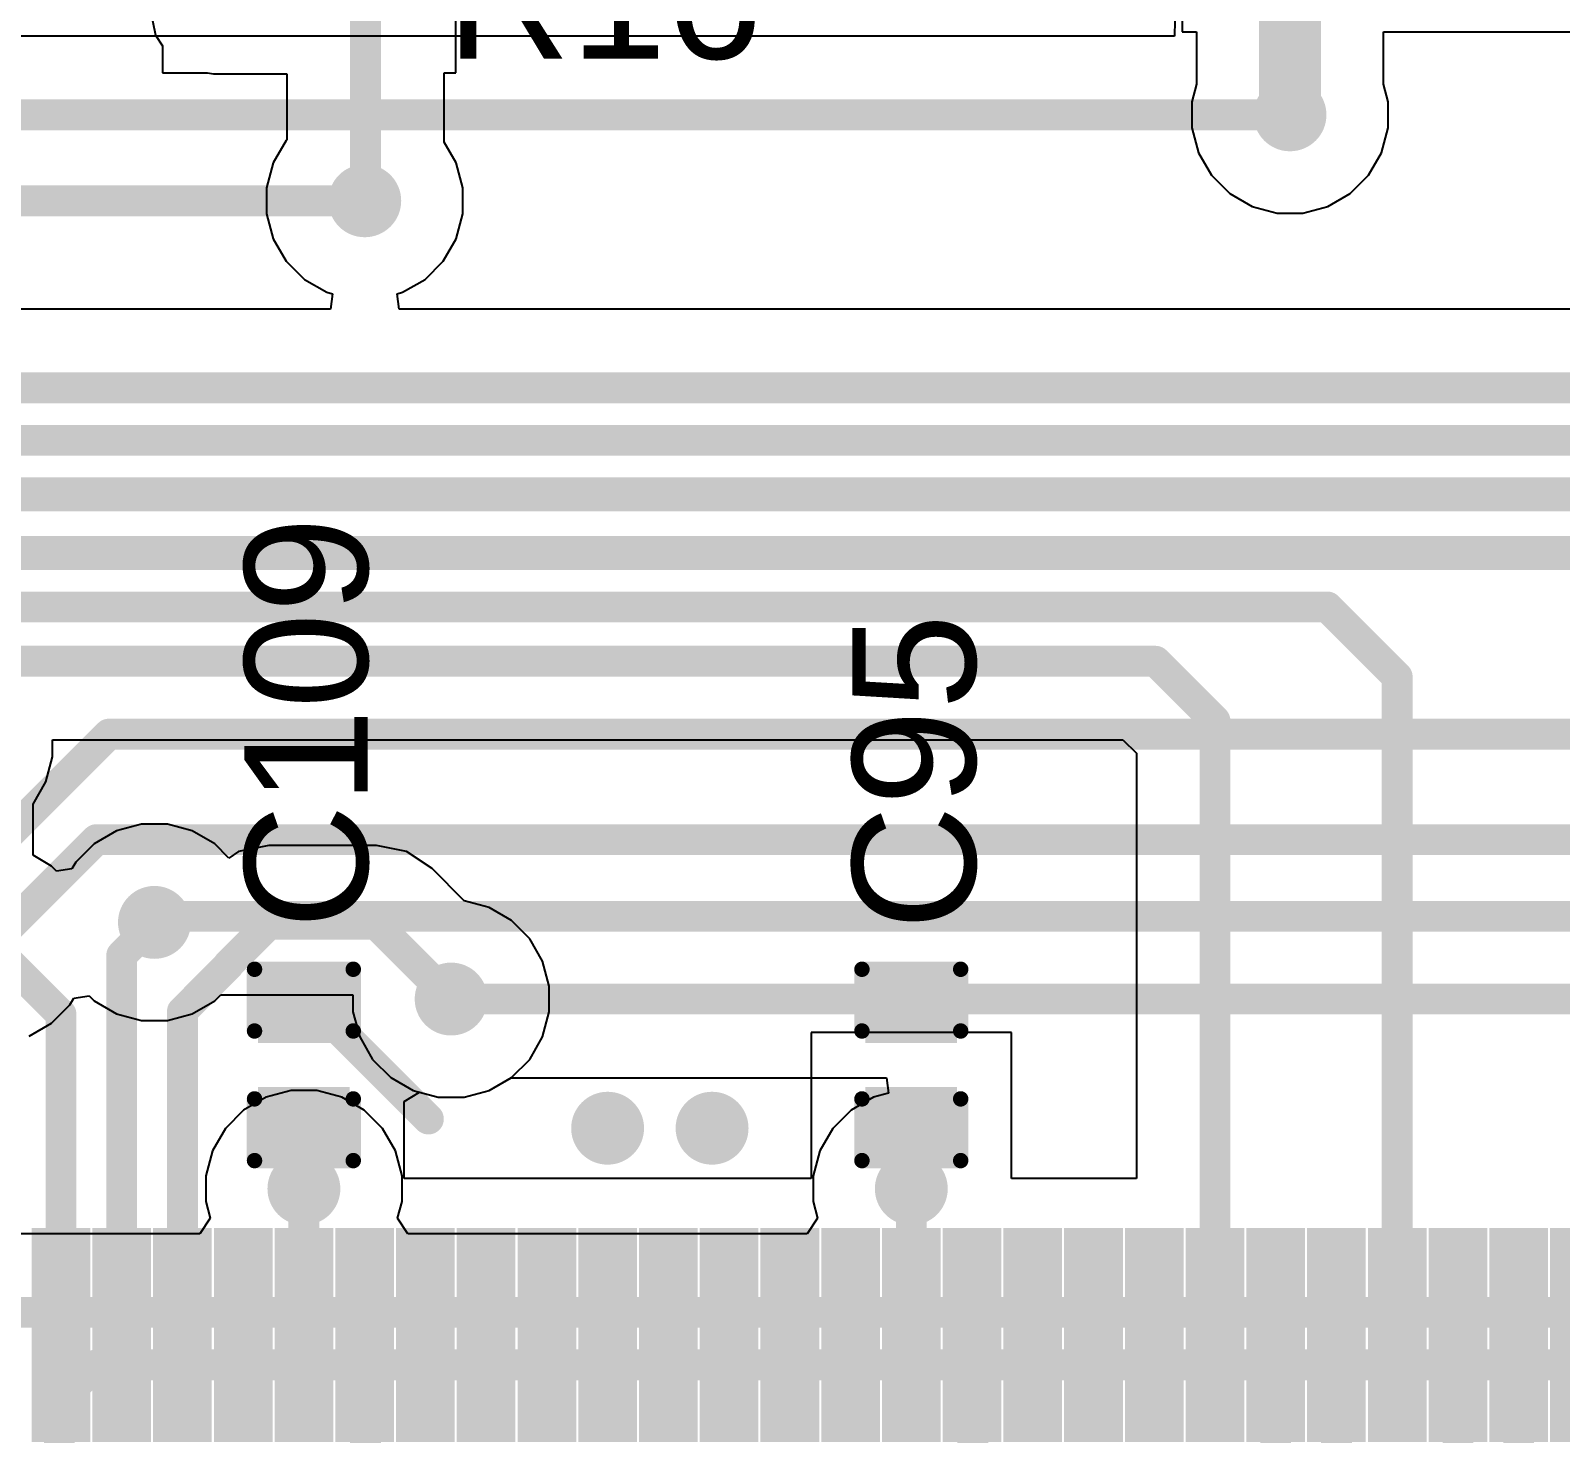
# Model space of a CAD drawing. Header units: millimetres. Extents: x 0 to 214, y 0 to 214.
# Drawn here: x 3.9457 to 4.4415, y 3.0846 to 3.5391 of the extents above; entities that cross this region are included whole.
import ezdxf

# ---------------------------------------------------------------- set-up
doc = ezdxf.new("R2010")
doc.units = ezdxf.units.MM
doc.header["$MEASUREMENT"] = 0
for name, color, linetype in [('BottomLayer', 5, 'Continuous'), ('BottomSolder', 6, 'Continuous'), ('TopLayer', 1, 'Continuous'), ('TopOverlay', 2, 'Continuous'), ('TopPaste', 8, 'Continuous'), ('TopSolder', 216, 'Continuous'), ('ViaHoleLayer', 16, 'Continuous')]:
    doc.layers.add(name, color=color, linetype=linetype)
doc.styles.add('Arial', font='', dxfattribs={"height": 0.2})
doc.styles.get('Arial').set_extended_font_data('Arial')

# ---------------------------------------------------------------- blocks, each defined once
blk = doc.blocks.new('C___0402_12')
at = {"layer": 'TopLayer'}
for points in [[(-0.0275, -0.0125), (-0.0275, 0.0125), (-0.0095, 0.0125), (-0.0095, -0.0125)], [(0.0095, -0.0125), (0.0095, 0.0125), (0.0275, 0.0125), (0.0275, -0.0125)]]:
    blk.add_hatch(color=1, dxfattribs=at).paths.add_polyline_path(points)
at = {"layer": 'TopPaste'}
for points in [[(-0.0275, -0.0125), (-0.0275, 0.0125), (-0.0095, 0.0125), (-0.0095, -0.0125)], [(0.0095, -0.0125), (0.0095, 0.0125), (0.0275, 0.0125), (0.0275, -0.0125)]]:
    blk.add_hatch(color=8, dxfattribs=at).paths.add_polyline_path(points)
at = {"layer": 'TopSolder'}
for points in [[(-0.02986, -0.01486), (-0.02986, 0.01486), (-0.00714, 0.01486), (-0.00714, -0.01486)], [(0.00714, -0.01486), (0.00714, 0.01486), (0.02986, 0.01486), (0.02986, -0.01486)]]:
    blk.add_hatch(color=216, dxfattribs=at).paths.add_polyline_path(points)
at = {"layer": 'TopOverlay', "const_width": 0.005}
for points in [[(-0.031, 0.016), (-0.031, -0.016)], [(-0.031, 0.016), (-0.011, 0.016)], [(0.011, 0.016), (0.031, 0.016)], [(0.031, 0.016), (0.031, -0.016)], [(-0.031, -0.016), (-0.011, -0.016)], [(0.011, -0.016), (0.031, -0.016)]]:
    blk.add_lwpolyline(points, dxfattribs=at)
at = {"layer": 'TopOverlay', "const_width": 0.0025}
for points in [[(-0.03225, 0.016, 1), (-0.02975, 0.016, 1)], [(-0.03225, 0.016, 1), (-0.02975, 0.016, 1)], [(-0.01225, 0.016, 1), (-0.00975, 0.016, 1)], [(0.00975, 0.016, 1), (0.01225, 0.016, 1)], [(0.02975, 0.016, 1), (0.03225, 0.016, 1)], [(0.02975, 0.016, 1), (0.03225, 0.016, 1)], [(-0.03225, -0.016, 1), (-0.02975, -0.016, 1)], [(-0.03225, -0.016, 1), (-0.02975, -0.016, 1)], [(-0.01225, -0.016, 1), (-0.00975, -0.016, 1)], [(0.00975, -0.016, 1), (0.01225, -0.016, 1)], [(0.02975, -0.016, 1), (0.03225, -0.016, 1)], [(0.02975, -0.016, 1), (0.03225, -0.016, 1)]]:
    blk.add_lwpolyline(points, format="xyb", close=True, dxfattribs=at)
blk = doc.blocks.new('C___0402_13')
at = {"layer": 'TopLayer'}
for points in [[(-0.0275, -0.0125), (-0.0275, 0.0125), (-0.0095, 0.0125), (-0.0095, -0.0125)], [(0.0095, -0.0125), (0.0095, 0.0125), (0.0275, 0.0125), (0.0275, -0.0125)]]:
    blk.add_hatch(color=1, dxfattribs=at).paths.add_polyline_path(points)
at = {"layer": 'TopPaste'}
for points in [[(-0.0275, -0.0125), (-0.0275, 0.0125), (-0.0095, 0.0125), (-0.0095, -0.0125)], [(0.0095, -0.0125), (0.0095, 0.0125), (0.0275, 0.0125), (0.0275, -0.0125)]]:
    blk.add_hatch(color=8, dxfattribs=at).paths.add_polyline_path(points)
at = {"layer": 'TopSolder'}
for points in [[(-0.02986, -0.01486), (-0.02986, 0.01486), (-0.00714, 0.01486), (-0.00714, -0.01486)], [(0.00714, -0.01486), (0.00714, 0.01486), (0.02986, 0.01486), (0.02986, -0.01486)]]:
    blk.add_hatch(color=216, dxfattribs=at).paths.add_polyline_path(points)
at = {"layer": 'TopOverlay', "const_width": 0.005}
for points in [[(-0.031, 0.016), (-0.031, -0.016)], [(-0.031, 0.016), (-0.011, 0.016)], [(0.011, 0.016), (0.031, 0.016)], [(0.031, 0.016), (0.031, -0.016)], [(-0.031, -0.016), (-0.011, -0.016)], [(0.011, -0.016), (0.031, -0.016)]]:
    blk.add_lwpolyline(points, dxfattribs=at)
at = {"layer": 'TopOverlay', "const_width": 0.0025}
for points in [[(-0.03225, 0.016, 1), (-0.02975, 0.016, 1)], [(-0.03225, 0.016, 1), (-0.02975, 0.016, 1)], [(-0.01225, 0.016, 1), (-0.00975, 0.016, 1)], [(0.00975, 0.016, 1), (0.01225, 0.016, 1)], [(0.02975, 0.016, 1), (0.03225, 0.016, 1)], [(0.02975, 0.016, 1), (0.03225, 0.016, 1)], [(-0.03225, -0.016, 1), (-0.02975, -0.016, 1)], [(-0.03225, -0.016, 1), (-0.02975, -0.016, 1)], [(-0.01225, -0.016, 1), (-0.00975, -0.016, 1)], [(0.00975, -0.016, 1), (0.01225, -0.016, 1)], [(0.02975, -0.016, 1), (0.03225, -0.016, 1)], [(0.02975, -0.016, 1), (0.03225, -0.016, 1)]]:
    blk.add_lwpolyline(points, format="xyb", close=True, dxfattribs=at)
blk = doc.blocks.new('LQFP_144_20_20__126')
at = {"layer": 'TopLayer'}
for points in [[(-0.17283, 0.38976), (-0.17283, 0.45118), (-0.16181, 0.45118), (-0.16181, 0.38976)], [(-0.15315, 0.38976), (-0.15315, 0.45118), (-0.14213, 0.45118), (-0.14213, 0.38976)], [(-0.13346, 0.38976), (-0.13346, 0.45118), (-0.12244, 0.45118), (-0.12244, 0.38976)], [(-0.11378, 0.38976), (-0.11378, 0.45118), (-0.10276, 0.45118), (-0.10276, 0.38976)], [(-0.09409, 0.38976), (-0.09409, 0.45118), (-0.08307, 0.45118), (-0.08307, 0.38976)], [(-0.07441, 0.38976), (-0.07441, 0.45118), (-0.06339, 0.45118), (-0.06339, 0.38976)], [(-0.05472, 0.38976), (-0.05472, 0.45118), (-0.0437, 0.45118), (-0.0437, 0.38976)], [(-0.03504, 0.38976), (-0.03504, 0.45118), (-0.02402, 0.45118), (-0.02402, 0.38976)], [(-0.01535, 0.38976), (-0.01535, 0.45118), (-0.00433, 0.45118), (-0.00433, 0.38976)], [(0.00433, 0.38976), (0.00433, 0.45118), (0.01535, 0.45118), (0.01535, 0.38976)], [(0.02402, 0.38976), (0.02402, 0.45118), (0.03504, 0.45118), (0.03504, 0.38976)], [(0.0437, 0.38976), (0.0437, 0.45118), (0.05472, 0.45118), (0.05472, 0.38976)], [(0.06339, 0.38976), (0.06339, 0.45118), (0.07441, 0.45118), (0.07441, 0.38976)], [(0.08307, 0.38976), (0.08307, 0.45118), (0.09409, 0.45118), (0.09409, 0.38976)], [(0.10276, 0.38976), (0.10276, 0.45118), (0.11378, 0.45118), (0.11378, 0.38976)], [(0.12244, 0.38976), (0.12244, 0.45118), (0.13346, 0.45118), (0.13346, 0.38976)], [(0.14213, 0.38976), (0.14213, 0.45118), (0.15315, 0.45118), (0.15315, 0.38976)], [(0.16181, 0.38976), (0.16181, 0.45118), (0.17283, 0.45118), (0.17283, 0.38976)], [(0.1815, 0.38976), (0.1815, 0.45118), (0.19252, 0.45118), (0.19252, 0.38976)], [(0.20118, 0.38976), (0.20118, 0.45118), (0.2122, 0.45118), (0.2122, 0.38976)], [(0.22087, 0.38976), (0.22087, 0.45118), (0.23189, 0.45118), (0.23189, 0.38976)], [(0.24055, 0.38976), (0.24055, 0.45118), (0.25157, 0.45118), (0.25157, 0.38976)], [(0.26024, 0.38976), (0.26024, 0.45118), (0.27126, 0.45118), (0.27126, 0.38976)], [(0.27992, 0.38976), (0.27992, 0.45118), (0.29094, 0.45118), (0.29094, 0.38976)], [(0.29961, 0.38976), (0.29961, 0.45118), (0.31063, 0.45118), (0.31063, 0.38976)]]:
    blk.add_hatch(color=1, dxfattribs=at).paths.add_polyline_path(points)
at = {"layer": 'TopPaste'}
for points in [[(-0.17283, 0.38976), (-0.17283, 0.45118), (-0.16181, 0.45118), (-0.16181, 0.38976)], [(-0.15315, 0.38976), (-0.15315, 0.45118), (-0.14213, 0.45118), (-0.14213, 0.38976)], [(-0.13346, 0.38976), (-0.13346, 0.45118), (-0.12244, 0.45118), (-0.12244, 0.38976)], [(-0.11378, 0.38976), (-0.11378, 0.45118), (-0.10276, 0.45118), (-0.10276, 0.38976)], [(-0.09409, 0.38976), (-0.09409, 0.45118), (-0.08307, 0.45118), (-0.08307, 0.38976)], [(-0.07441, 0.38976), (-0.07441, 0.45118), (-0.06339, 0.45118), (-0.06339, 0.38976)], [(-0.05472, 0.38976), (-0.05472, 0.45118), (-0.0437, 0.45118), (-0.0437, 0.38976)], [(-0.03504, 0.38976), (-0.03504, 0.45118), (-0.02402, 0.45118), (-0.02402, 0.38976)], [(-0.01535, 0.38976), (-0.01535, 0.45118), (-0.00433, 0.45118), (-0.00433, 0.38976)], [(0.00433, 0.38976), (0.00433, 0.45118), (0.01535, 0.45118), (0.01535, 0.38976)], [(0.02402, 0.38976), (0.02402, 0.45118), (0.03504, 0.45118), (0.03504, 0.38976)], [(0.0437, 0.38976), (0.0437, 0.45118), (0.05472, 0.45118), (0.05472, 0.38976)], [(0.06339, 0.38976), (0.06339, 0.45118), (0.07441, 0.45118), (0.07441, 0.38976)], [(0.08307, 0.38976), (0.08307, 0.45118), (0.09409, 0.45118), (0.09409, 0.38976)], [(0.10276, 0.38976), (0.10276, 0.45118), (0.11378, 0.45118), (0.11378, 0.38976)], [(0.12244, 0.38976), (0.12244, 0.45118), (0.13346, 0.45118), (0.13346, 0.38976)], [(0.14213, 0.38976), (0.14213, 0.45118), (0.15315, 0.45118), (0.15315, 0.38976)], [(0.16181, 0.38976), (0.16181, 0.45118), (0.17283, 0.45118), (0.17283, 0.38976)], [(0.1815, 0.38976), (0.1815, 0.45118), (0.19252, 0.45118), (0.19252, 0.38976)], [(0.20118, 0.38976), (0.20118, 0.45118), (0.2122, 0.45118), (0.2122, 0.38976)], [(0.22087, 0.38976), (0.22087, 0.45118), (0.23189, 0.45118), (0.23189, 0.38976)], [(0.24055, 0.38976), (0.24055, 0.45118), (0.25157, 0.45118), (0.25157, 0.38976)], [(0.26024, 0.38976), (0.26024, 0.45118), (0.27126, 0.45118), (0.27126, 0.38976)], [(0.27992, 0.38976), (0.27992, 0.45118), (0.29094, 0.45118), (0.29094, 0.38976)], [(0.29961, 0.38976), (0.29961, 0.45118), (0.31063, 0.45118), (0.31063, 0.38976)]]:
    blk.add_hatch(color=8, dxfattribs=at).paths.add_polyline_path(points)
at = {"layer": 'TopSolder'}
for points in [[(-0.17683, 0.38576), (-0.17683, 0.45518), (-0.15781, 0.45518), (-0.15781, 0.38576)], [(-0.15715, 0.38576), (-0.15715, 0.45518), (-0.13813, 0.45518), (-0.13813, 0.38576)], [(-0.13746, 0.38576), (-0.13746, 0.45518), (-0.11844, 0.45518), (-0.11844, 0.38576)], [(-0.11778, 0.38576), (-0.11778, 0.45518), (-0.09876, 0.45518), (-0.09876, 0.38576)], [(-0.09809, 0.38576), (-0.09809, 0.45518), (-0.07907, 0.45518), (-0.07907, 0.38576)], [(-0.07841, 0.38576), (-0.07841, 0.45518), (-0.05939, 0.45518), (-0.05939, 0.38576)], [(-0.05872, 0.38576), (-0.05872, 0.45518), (-0.0397, 0.45518), (-0.0397, 0.38576)], [(-0.03904, 0.38576), (-0.03904, 0.45518), (-0.02002, 0.45518), (-0.02002, 0.38576)], [(-0.01935, 0.38576), (-0.01935, 0.45518), (-0.00033, 0.45518), (-0.00033, 0.38576)], [(0.00033, 0.38576), (0.00033, 0.45518), (0.01935, 0.45518), (0.01935, 0.38576)], [(0.02002, 0.38576), (0.02002, 0.45518), (0.03904, 0.45518), (0.03904, 0.38576)], [(0.0397, 0.38576), (0.0397, 0.45518), (0.05872, 0.45518), (0.05872, 0.38576)], [(0.05939, 0.38576), (0.05939, 0.45518), (0.07841, 0.45518), (0.07841, 0.38576)], [(0.07907, 0.38576), (0.07907, 0.45518), (0.09809, 0.45518), (0.09809, 0.38576)], [(0.09876, 0.38576), (0.09876, 0.45518), (0.11778, 0.45518), (0.11778, 0.38576)], [(0.11844, 0.38576), (0.11844, 0.45518), (0.13746, 0.45518), (0.13746, 0.38576)], [(0.13813, 0.38576), (0.13813, 0.45518), (0.15715, 0.45518), (0.15715, 0.38576)], [(0.15781, 0.38576), (0.15781, 0.45518), (0.17683, 0.45518), (0.17683, 0.38576)], [(0.1775, 0.38576), (0.1775, 0.45518), (0.19652, 0.45518), (0.19652, 0.38576)], [(0.19718, 0.38576), (0.19718, 0.45518), (0.2162, 0.45518), (0.2162, 0.38576)], [(0.21687, 0.38576), (0.21687, 0.45518), (0.23589, 0.45518), (0.23589, 0.38576)], [(0.23655, 0.38576), (0.23655, 0.45518), (0.25557, 0.45518), (0.25557, 0.38576)], [(0.25624, 0.38576), (0.25624, 0.45518), (0.27526, 0.45518), (0.27526, 0.38576)], [(0.27592, 0.38576), (0.27592, 0.45518), (0.29494, 0.45518), (0.29494, 0.38576)], [(0.29561, 0.38576), (0.29561, 0.45518), (0.31463, 0.45518), (0.31463, 0.38576)], [(0.31529, 0.38576), (0.31529, 0.45518), (0.33431, 0.45518), (0.33431, 0.38576)]]:
    blk.add_hatch(color=216, dxfattribs=at).paths.add_polyline_path(points)

msp = doc.modelspace()

# ---------------------------------------------------------------- hatches: boundary and pattern name
at = {"layer": 'BottomLayer'}
h = msp.add_hatch(color=5, dxfattribs=at)
edge = h.paths.add_edge_path()
edge.add_arc((4.35387, 3.51185), 0.01181, 0, 360)
h = msp.add_hatch(color=5, dxfattribs=at)
edge = h.paths.add_edge_path()
edge.add_arc((4.054, 3.484), 0.01181, 0, 360)
h = msp.add_hatch(color=5, dxfattribs=at)
edge = h.paths.add_edge_path()
edge.add_arc((3.98584, 3.25019), 0.01181, 0, 360)
h = msp.add_hatch(color=5, dxfattribs=at)
edge = h.paths.add_edge_path()
edge.add_arc((4.082, 3.22535), 0.01181, 0, 360)
h = msp.add_hatch(color=5, dxfattribs=at)
edge = h.paths.add_edge_path()
edge.add_arc((4.13271, 3.1835), 0.01181, 0, 360)
h = msp.add_hatch(color=5, dxfattribs=at)
edge = h.paths.add_edge_path()
edge.add_arc((4.16657, 3.1835), 0.01181, 0, 360)
h = msp.add_hatch(color=5, dxfattribs=at)
edge = h.paths.add_edge_path()
edge.add_arc((4.03428, 3.16389), 0.01181, 0, 360)
h = msp.add_hatch(color=5, dxfattribs=at)
edge = h.paths.add_edge_path()
edge.add_arc((4.23114, 3.16389), 0.01181, 0, 360)
at = {"layer": 'BottomSolder'}
h = msp.add_hatch(color=6, dxfattribs=at)
edge = h.paths.add_edge_path()
edge.add_arc((4.35387, 3.51185), 0.00591, 0, 360)
at = {"layer": 'TopLayer'}
h = msp.add_hatch(color=1, dxfattribs=at)
edge = h.paths.add_edge_path()
edge.add_arc((4.35387, 3.51185), 0.01181, 0, 360)
h = msp.add_hatch(color=1, dxfattribs=at)
edge = h.paths.add_edge_path()
edge.add_arc((4.054, 3.484), 0.01181, 0, 360)
h = msp.add_hatch(color=1, dxfattribs=at)
edge = h.paths.add_edge_path()
edge.add_arc((3.98584, 3.25019), 0.01181, 0, 360)
h = msp.add_hatch(color=1, dxfattribs=at)
edge = h.paths.add_edge_path()
edge.add_arc((4.082, 3.22535), 0.01181, 0, 360)
for points in [[(4.02838, 3.19364), (4.02838, 3.16389), (4.04019, 3.16389), (4.04019, 3.19364)], [(4.22523, 3.19364), (4.22523, 3.16389), (4.23704, 3.16389), (4.23704, 3.19364)]]:
    msp.add_hatch(color=1, dxfattribs=at).paths.add_polyline_path(points)
h = msp.add_hatch(color=1, dxfattribs=at)
edge = h.paths.add_edge_path()
edge.add_arc((4.13271, 3.1835), 0.01181, 0, 360)
h = msp.add_hatch(color=1, dxfattribs=at)
edge = h.paths.add_edge_path()
edge.add_arc((4.16657, 3.1835), 0.01181, 0, 360)
h = msp.add_hatch(color=1, dxfattribs=at)
edge = h.paths.add_edge_path()
edge.add_arc((4.03428, 3.16389), 0.01181, 0, 360)
h = msp.add_hatch(color=1, dxfattribs=at)
edge = h.paths.add_edge_path()
edge.add_arc((4.23114, 3.16389), 0.01181, 0, 360)
at = {"layer": 'TopSolder'}
h = msp.add_hatch(color=216, dxfattribs=at)
edge = h.paths.add_edge_path()
edge.add_arc((4.35387, 3.51185), 0.00591, 0, 360)
at = {"layer": 'ViaHoleLayer'}
h = msp.add_hatch(color=16, dxfattribs=at)
edge = h.paths.add_edge_path()
edge.add_arc((4.35387, 3.51185), 0.00591, 0, 360)
h = msp.add_hatch(color=16, dxfattribs=at)
edge = h.paths.add_edge_path()
edge.add_arc((4.054, 3.484), 0.00591, 0, 360)
h = msp.add_hatch(color=16, dxfattribs=at)
edge = h.paths.add_edge_path()
edge.add_arc((3.98584, 3.25019), 0.00591, 0, 360)
h = msp.add_hatch(color=16, dxfattribs=at)
edge = h.paths.add_edge_path()
edge.add_arc((4.082, 3.22535), 0.00591, 0, 360)
h = msp.add_hatch(color=16, dxfattribs=at)
edge = h.paths.add_edge_path()
edge.add_arc((4.13271, 3.1835), 0.00591, 0, 360)
h = msp.add_hatch(color=16, dxfattribs=at)
edge = h.paths.add_edge_path()
edge.add_arc((4.16657, 3.1835), 0.00591, 0, 360)
h = msp.add_hatch(color=16, dxfattribs=at)
edge = h.paths.add_edge_path()
edge.add_arc((4.03428, 3.16389), 0.00591, 0, 360)
h = msp.add_hatch(color=16, dxfattribs=at)
edge = h.paths.add_edge_path()
edge.add_arc((4.23114, 3.16389), 0.00591, 0, 360)

# ---------------------------------------------------------------- linework, layer by layer
at = {"layer": 'BottomLayer'}
for p, q in [((4.31653, 3.54232), (4.31648, 3.53734)), ((4.31648, 3.53734), (3.86219, 3.53734)), ((3.95253, 3.21754), (3.95846, 3.22347)), ((3.95846, 3.22347), (3.95974, 3.22569)), ((3.95974, 3.22569), (3.9647, 3.22635)), ((3.9647, 3.22635), (3.96631, 3.22473)), ((3.96631, 3.22473), (3.97356, 3.22055)), ((3.99812, 3.22055), (4.00537, 3.22473)), ((4.00537, 3.22473), (4.00731, 3.22667)), ((4.00731, 3.22667), (4.05019, 3.22667)), ((4.05019, 3.22667), (4.05019, 3.22116)), ((3.97356, 3.22055), (3.98165, 3.21838)), ((3.98165, 3.21838), (3.99003, 3.21838)), ((3.99003, 3.21838), (3.99812, 3.22055)), ((4.05019, 3.22116), (4.05236, 3.21307)), ((3.94528, 3.21336), (3.95253, 3.21754)), ((4.05236, 3.21307), (4.05654, 3.20581)), ((4.05654, 3.20581), (4.06247, 3.19989)), ((4.06247, 3.19989), (4.06972, 3.1957)), ((4.09428, 3.1957), (4.10147, 3.19986)), ((4.10147, 3.19986), (4.22313, 3.19986)), ((4.22313, 3.19986), (4.22379, 3.19486)), ((4.02201, 3.19354), (4.01475, 3.18935)), ((4.0301, 3.1957), (4.02201, 3.19354)), ((4.03847, 3.1957), (4.0301, 3.1957)), ((4.04656, 3.19354), (4.03847, 3.1957)), ((4.05382, 3.18935), (4.04656, 3.19354)), ((4.06972, 3.1957), (4.07781, 3.19354)), ((4.07781, 3.19354), (4.08619, 3.19354)), ((4.08619, 3.19354), (4.09428, 3.1957)), ((4.21886, 3.19354), (4.2116, 3.18935)), ((4.22379, 3.19486), (4.21886, 3.19354)), ((4.01475, 3.18935), (4.00883, 3.18343)), ((4.05974, 3.18343), (4.05382, 3.18935)), ((4.2116, 3.18935), (4.20568, 3.18343)), ((4.00883, 3.18343), (4.00464, 3.17617)), ((4.06393, 3.17617), (4.05974, 3.18343)), ((4.20568, 3.18343), (4.20149, 3.17617)), ((4.00464, 3.17617), (4.00247, 3.16808)), ((4.0661, 3.16808), (4.06393, 3.17617)), ((4.20149, 3.17617), (4.19932, 3.16808)), ((4.00247, 3.16808), (4.00247, 3.1597)), ((4.0661, 3.1597), (4.0661, 3.16808)), ((4.19932, 3.16808), (4.19932, 3.1597)), ((4.00247, 3.1597), (4.00392, 3.15431)), ((4.06465, 3.15431), (4.0661, 3.1597)), ((4.19932, 3.1597), (4.20077, 3.15431)), ((4.00392, 3.15431), (4.00059, 3.14931)), ((4.06798, 3.14931), (4.06465, 3.15431)), ((4.20077, 3.15431), (4.19744, 3.14931)), ((4.00059, 3.14931), (3.93555, 3.14931)), ((4.19744, 3.14931), (4.06798, 3.14931))]:
    msp.add_line(p, q, dxfattribs=at)
at = {"layer": 'BottomLayer', "const_width": 0.01}
for points in [[(3.86219, 3.51185), (4.35387, 3.51185)], [(3.93508, 3.484), (4.054, 3.484)], [(3.93092, 3.271), (3.9711, 3.31119)], [(3.9711, 3.31119), (4.69158, 3.31119)], [(3.93304, 3.243), (3.96704, 3.277)], [(3.96704, 3.277), (5.09037, 3.277)], [(3.98584, 3.25019), (3.98781, 3.25216)], [(3.98781, 3.25216), (5.18959, 3.25216)], [(4.082, 3.22535), (5.29023, 3.22535)], [(3.93555, 3.12382), (4.96465, 3.12382)], [(3.95503, 3.09485), (3.967, 3.10682)], [(3.967, 3.10682), (5.05133, 3.10682)], [(3.95503, 3.04), (3.95503, 3.09485)]]:
    msp.add_lwpolyline(points, dxfattribs=at)
at = {"layer": 'BottomLayer', "const_width": 0.005}
for points in [[(4.35137, 3.51185, 1), (4.35637, 3.51185, 1)], [(4.0515, 3.484, 1), (4.0565, 3.484, 1)], [(3.9686, 3.31119, 1), (3.9736, 3.31119, 1)], [(3.9686, 3.31119, 1), (3.9736, 3.31119, 1)], [(3.96454, 3.277, 1), (3.96954, 3.277, 1)], [(3.96454, 3.277, 1), (3.96954, 3.277, 1)], [(3.98334, 3.25019, 1), (3.98834, 3.25019, 1)], [(3.98531, 3.25216, 1), (3.99031, 3.25216, 1)], [(3.98531, 3.25216, 1), (3.99031, 3.25216, 1)], [(4.0795, 3.22535, 1), (4.0845, 3.22535, 1)], [(3.9645, 3.10682, 1), (3.9695, 3.10682, 1)], [(3.9645, 3.10682, 1), (3.9695, 3.10682, 1)], [(3.95253, 3.09485, 1), (3.95753, 3.09485, 1)], [(3.95253, 3.09485, 1), (3.95753, 3.09485, 1)]]:
    msp.add_lwpolyline(points, format="xyb", close=True, dxfattribs=at)
at = {"layer": 'TopLayer'}
for p, q in [((4.0835, 3.5255), (4.0835, 3.5905)), ((4.31891, 3.58054), (4.31891, 3.53879)), ((3.98461, 3.5455), (3.98616, 3.5377)), ((3.98616, 3.5377), (3.9885, 3.53419)), ((4.31891, 3.53879), (4.32361, 3.53879)), ((4.32361, 3.53879), (4.32361, 3.52183)), ((4.38413, 3.52183), (4.38413, 3.53879)), ((4.38413, 3.53879), (4.47838, 3.53879)), ((3.9885, 3.53419), (3.9885, 3.5255)), ((3.9885, 3.5255), (4.00303, 3.5255)), ((4.00303, 3.5255), (4.005, 3.52511)), ((4.07974, 3.50304), (4.07974, 3.5255)), ((4.07974, 3.5255), (4.0835, 3.5255)), ((4.005, 3.52511), (4.02876, 3.52511)), ((4.02876, 3.52511), (4.02876, 3.50375)), ((4.32361, 3.52183), (4.32206, 3.51604)), ((4.38568, 3.51604), (4.38413, 3.52183)), ((4.32206, 3.51604), (4.32206, 3.50766)), ((4.38568, 3.50766), (4.38568, 3.51604)), ((4.32206, 3.50766), (4.32422, 3.49957)), ((4.38351, 3.49957), (4.38568, 3.50766)), ((4.02854, 3.50353), (4.02436, 3.49628)), ((4.02876, 3.50375), (4.02854, 3.50353)), ((4.08364, 3.49628), (4.07974, 3.50304)), ((4.02436, 3.49628), (4.02219, 3.48819)), ((4.08581, 3.48819), (4.08364, 3.49628)), ((4.32422, 3.49957), (4.32841, 3.49232)), ((4.37932, 3.49232), (4.38351, 3.49957)), ((4.32841, 3.49232), (4.33434, 3.48639)), ((4.3734, 3.48639), (4.37932, 3.49232)), ((4.02219, 3.48819), (4.02219, 3.47981)), ((4.08581, 3.47981), (4.08581, 3.48819)), ((4.33434, 3.48639), (4.34159, 3.4822)), ((4.36615, 3.4822), (4.3734, 3.48639)), ((4.34159, 3.4822), (4.34968, 3.48004)), ((4.35806, 3.48004), (4.36615, 3.4822)), ((4.02219, 3.47981), (4.02436, 3.47172)), ((4.08364, 3.47172), (4.08581, 3.47981)), ((4.34968, 3.48004), (4.35806, 3.48004)), ((4.02436, 3.47172), (4.02854, 3.46447)), ((4.07946, 3.46447), (4.08364, 3.47172)), ((4.02854, 3.46447), (4.03447, 3.45854)), ((4.07353, 3.45854), (4.07946, 3.46447)), ((4.03447, 3.45854), (4.04172, 3.45436)), ((4.06628, 3.45436), (4.07353, 3.45854)), ((4.04172, 3.45436), (4.04354, 3.45387)), ((4.04354, 3.45387), (4.04289, 3.44887)), ((4.06446, 3.45387), (4.06628, 3.45436)), ((4.06511, 3.44887), (4.06446, 3.45387)), ((4.04289, 3.44887), (3.73843, 3.44887)), ((4.66239, 3.44887), (4.06511, 3.44887)), ((3.95281, 3.30381), (3.95281, 3.30932)), ((3.95281, 3.30932), (4.29972, 3.30932)), ((4.29972, 3.30932), (4.30407, 3.30497)), ((3.95064, 3.29572), (3.95281, 3.30381)), ((4.30407, 3.30497), (4.30407, 3.16722)), ((3.94649, 3.28853), (3.95064, 3.29572)), ((3.94649, 3.27194), (3.94649, 3.28853)), ((3.97356, 3.27983), (3.96631, 3.27564)), ((3.98165, 3.282), (3.97356, 3.27983)), ((3.99003, 3.282), (3.98165, 3.282)), ((3.99812, 3.27983), (3.99003, 3.282)), ((4.00537, 3.27564), (3.99812, 3.27983)), ((3.96631, 3.27564), (3.96039, 3.26972)), ((4.00999, 3.27102), (4.00537, 3.27564)), ((4.01313, 3.27312), (4.00999, 3.27102)), ((4.02289, 3.27506), (4.01313, 3.27312)), ((4.05778, 3.27506), (4.02289, 3.27506)), ((4.06753, 3.27312), (4.05778, 3.27506)), ((4.0758, 3.2676), (4.06753, 3.27312)), ((3.95253, 3.26846), (3.94649, 3.27194)), ((3.95414, 3.26684), (3.95253, 3.26846)), ((3.9591, 3.2675), (3.95414, 3.26684)), ((3.96039, 3.26972), (3.9591, 3.2675)), ((4.08625, 3.25714), (4.0758, 3.2676)), ((4.09428, 3.25499), (4.08625, 3.25714)), ((4.10153, 3.2508), (4.09428, 3.25499)), ((4.10746, 3.24488), (4.10153, 3.2508)), ((4.11164, 3.23763), (4.10746, 3.24488)), ((4.11381, 3.22954), (4.11164, 3.23763)), ((4.11381, 3.22116), (4.11381, 3.22954)), ((4.11164, 3.21307), (4.11381, 3.22116)), ((4.10746, 3.20581), (4.11164, 3.21307)), ((4.26364, 3.2145), (4.19864, 3.2145)), ((4.19864, 3.2145), (4.19864, 3.16722)), ((4.26364, 3.16722), (4.26364, 3.2145)), ((4.10153, 3.19989), (4.10746, 3.20581)), ((4.09428, 3.1957), (4.10153, 3.19989)), ((4.06678, 3.19213), (4.07179, 3.19515)), ((4.07179, 3.19515), (4.07781, 3.19354)), ((4.07781, 3.19354), (4.08619, 3.19354)), ((4.08619, 3.19354), (4.09428, 3.1957)), ((4.06678, 3.16722), (4.06678, 3.19213)), ((4.19864, 3.16722), (4.06678, 3.16722)), ((4.30407, 3.16722), (4.26364, 3.16722))]:
    msp.add_line(p, q, dxfattribs=at)
for points, const_width in [([(4.35387, 3.51185), (4.35387, 3.60603)], 0.02), ([(4.05425, 3.48425), (4.05425, 3.55775)], 0.01), ([(4.054, 3.484), (4.05425, 3.48425)], 0.01), ([(3.72787, 3.42338), (4.85516, 3.42338)], 0.01), ([(3.72083, 3.40638), (4.8467, 3.40638)], 0.01), ([(3.71058, 3.38888), (4.83945, 3.38888)], 0.011), ([(3.70271, 3.36988), (4.83158, 3.36988)], 0.011), ([(3.68982, 3.35238), (4.366, 3.35238)], 0.01), ([(4.366, 3.35238), (4.38862, 3.32976)], 0.01), ([(3.68335, 3.33481), (4.31028, 3.33481)], 0.01), ([(4.31028, 3.33481), (4.32956, 3.31553)], 0.01), ([(4.38862, 3.11651), (4.38862, 3.32976)], 0.01), ([(4.32956, 3.11651), (4.32956, 3.31553)], 0.01), ([(3.97523, 3.23949), (3.98584, 3.2501)], 0.01), ([(3.98584, 3.2501), (3.98584, 3.25019)], 0.01), ([(4.00978, 3.23647), (4.02289, 3.24957)], 0.01), ([(4.02289, 3.24957), (4.05778, 3.24957)], 0.01), ([(4.05778, 3.24957), (4.082, 3.22535)], 0.01), ([(3.933, 3.243), (3.95554, 3.22046)], 0.01), ([(3.97523, 3.11651), (3.97523, 3.23949)], 0.01), ([(3.99491, 3.22135), (4.00978, 3.23622)], 0.01), ([(4.00978, 3.23622), (4.00978, 3.23647)], 0.01), ([(3.95554, 3.11651), (3.95554, 3.22046)], 0.01), ([(3.99491, 3.11651), (3.99491, 3.22135)], 0.01), ([(4.03428, 3.2225), (4.03828, 3.2185)], 0.01), ([(4.03828, 3.2185), (4.04261, 3.2185)], 0.01), ([(4.04261, 3.2185), (4.07463, 3.18648)], 0.01), ([(4.22764, 3.2225), (4.23114, 3.2225)], 0.01), ([(4.03428, 3.11651), (4.03428, 3.16389)], 0.01), ([(4.23114, 3.11651), (4.23114, 3.16389)], 0.01), ([(4.05397, 3.11651), (4.05425, 3.11623)], 0.01), ([(4.05425, 3.05241), (4.05425, 3.11623)], 0.01), ([(4.25082, 3.11651), (4.2511, 3.11623)], 0.01), ([(4.2511, 3.05241), (4.2511, 3.11623)], 0.01), ([(4.34925, 3.03217), (4.34925, 3.11651)], 0.01), ([(4.36893, 3.01249), (4.36893, 3.11651)], 0.01), ([(4.4083, 3.05902), (4.4083, 3.11651)], 0.01), ([(4.42799, 3.07725), (4.42799, 3.11651)], 0.01)]:
    msp.add_lwpolyline(points, dxfattribs=dict(at, const_width=const_width))
for points, const_width in [([(4.34887, 3.51185, 1), (4.35887, 3.51185, 1)], 0.01), ([(4.0515, 3.484, 1), (4.0565, 3.484, 1)], 0.005), ([(4.05175, 3.48425, 1), (4.05675, 3.48425, 1)], 0.005), ([(4.05175, 3.48425, 1), (4.05675, 3.48425, 1)], 0.005), ([(4.3635, 3.35238, 1), (4.3685, 3.35238, 1)], 0.005), ([(4.3635, 3.35238, 1), (4.3685, 3.35238, 1)], 0.005), ([(4.30778, 3.33481, 1), (4.31278, 3.33481, 1)], 0.005), ([(4.30778, 3.33481, 1), (4.31278, 3.33481, 1)], 0.005), ([(4.38612, 3.32976, 1), (4.39112, 3.32976, 1)], 0.005), ([(4.38612, 3.32976, 1), (4.39112, 3.32976, 1)], 0.005), ([(4.32706, 3.31553, 1), (4.33206, 3.31553, 1)], 0.005), ([(4.32706, 3.31553, 1), (4.33206, 3.31553, 1)], 0.005), ([(3.98334, 3.25019, 1), (3.98834, 3.25019, 1)], 0.005), ([(3.98334, 3.2501, 1), (3.98834, 3.2501, 1)], 0.005), ([(3.98334, 3.2501, 1), (3.98834, 3.2501, 1)], 0.005), ([(4.02039, 3.24957, 1), (4.02539, 3.24957, 1)], 0.005), ([(4.02039, 3.24957, 1), (4.02539, 3.24957, 1)], 0.005), ([(4.05528, 3.24957, 1), (4.06028, 3.24957, 1)], 0.005), ([(4.05528, 3.24957, 1), (4.06028, 3.24957, 1)], 0.005), ([(3.97273, 3.23949, 1), (3.97773, 3.23949, 1)], 0.005), ([(3.97273, 3.23949, 1), (3.97773, 3.23949, 1)], 0.005), ([(4.00728, 3.23647, 1), (4.01228, 3.23647, 1)], 0.005), ([(4.00728, 3.23647, 1), (4.01228, 3.23647, 1)], 0.005), ([(4.00728, 3.23622, 1), (4.01228, 3.23622, 1)], 0.005), ([(4.00728, 3.23622, 1), (4.01228, 3.23622, 1)], 0.005), ([(4.0795, 3.22535, 1), (4.0845, 3.22535, 1)], 0.005), ([(3.95304, 3.22046, 1), (3.95804, 3.22046, 1)], 0.005), ([(3.95304, 3.22046, 1), (3.95804, 3.22046, 1)], 0.005), ([(3.99241, 3.22135, 1), (3.99741, 3.22135, 1)], 0.005), ([(3.99241, 3.22135, 1), (3.99741, 3.22135, 1)], 0.005), ([(4.03178, 3.2225, 1), (4.03678, 3.2225, 1)], 0.005), ([(4.03578, 3.2185, 1), (4.04078, 3.2185, 1)], 0.005), ([(4.03578, 3.2185, 1), (4.04078, 3.2185, 1)], 0.005), ([(4.04011, 3.2185, 1), (4.04511, 3.2185, 1)], 0.005), ([(4.04011, 3.2185, 1), (4.04511, 3.2185, 1)], 0.005), ([(4.22514, 3.2225, 1), (4.23014, 3.2225, 1)], 0.005), ([(4.22864, 3.2225, 1), (4.23364, 3.2225, 1)], 0.005), ([(4.07213, 3.18648, 1), (4.07713, 3.18648, 1)], 0.005), ([(4.03178, 3.16389, 1), (4.03678, 3.16389, 1)], 0.005), ([(4.22864, 3.16389, 1), (4.23364, 3.16389, 1)], 0.005), ([(3.95304, 3.11651, 1), (3.95804, 3.11651, 1)], 0.005), ([(3.97273, 3.11651, 1), (3.97773, 3.11651, 1)], 0.005), ([(3.99241, 3.11651, 1), (3.99741, 3.11651, 1)], 0.005), ([(4.03178, 3.11651, 1), (4.03678, 3.11651, 1)], 0.005), ([(4.05147, 3.11651, 1), (4.05647, 3.11651, 1)], 0.005), ([(4.05175, 3.11623, 1), (4.05675, 3.11623, 1)], 0.005), ([(4.05175, 3.11623, 1), (4.05675, 3.11623, 1)], 0.005), ([(4.22864, 3.11651, 1), (4.23364, 3.11651, 1)], 0.005), ([(4.24832, 3.11651, 1), (4.25332, 3.11651, 1)], 0.005), ([(4.2486, 3.11623, 1), (4.2536, 3.11623, 1)], 0.005), ([(4.2486, 3.11623, 1), (4.2536, 3.11623, 1)], 0.005), ([(4.32706, 3.11651, 1), (4.33206, 3.11651, 1)], 0.005), ([(4.34675, 3.11651, 1), (4.35175, 3.11651, 1)], 0.005), ([(4.36643, 3.11651, 1), (4.37143, 3.11651, 1)], 0.005), ([(4.38612, 3.11651, 1), (4.39112, 3.11651, 1)], 0.005), ([(4.4058, 3.11651, 1), (4.4108, 3.11651, 1)], 0.005), ([(4.42549, 3.11651, 1), (4.43049, 3.11651, 1)], 0.005)]:
    msp.add_lwpolyline(points, format="xyb", close=True, dxfattribs=dict(at, const_width=const_width))

# ---------------------------------------------------------------- block references
at = {"rotation": 90}
for name, p in [('C___0402_12', (4.03428, 3.204)), ('C___0402_13', (4.23114, 3.204))]:
    msp.add_blockref(name, p, dxfattribs=at)
msp.add_blockref('LQFP_144_20_20__126', (4.12287, 2.69603))

# ---------------------------------------------------------------- texts
at = {"layer": 'TopOverlay', "style": 'Arial'}
msp.add_text('R16', height=0.04, dxfattribs=at).set_placement((4.08035, 3.53001))
for s, p in [('C109', (4.05499, 3.24802)), ('C95', (4.25199, 3.24768))]:
    msp.add_text(s, height=0.04, rotation=90, dxfattribs=at).set_placement(p)

doc.saveas('drawing.dxf')
